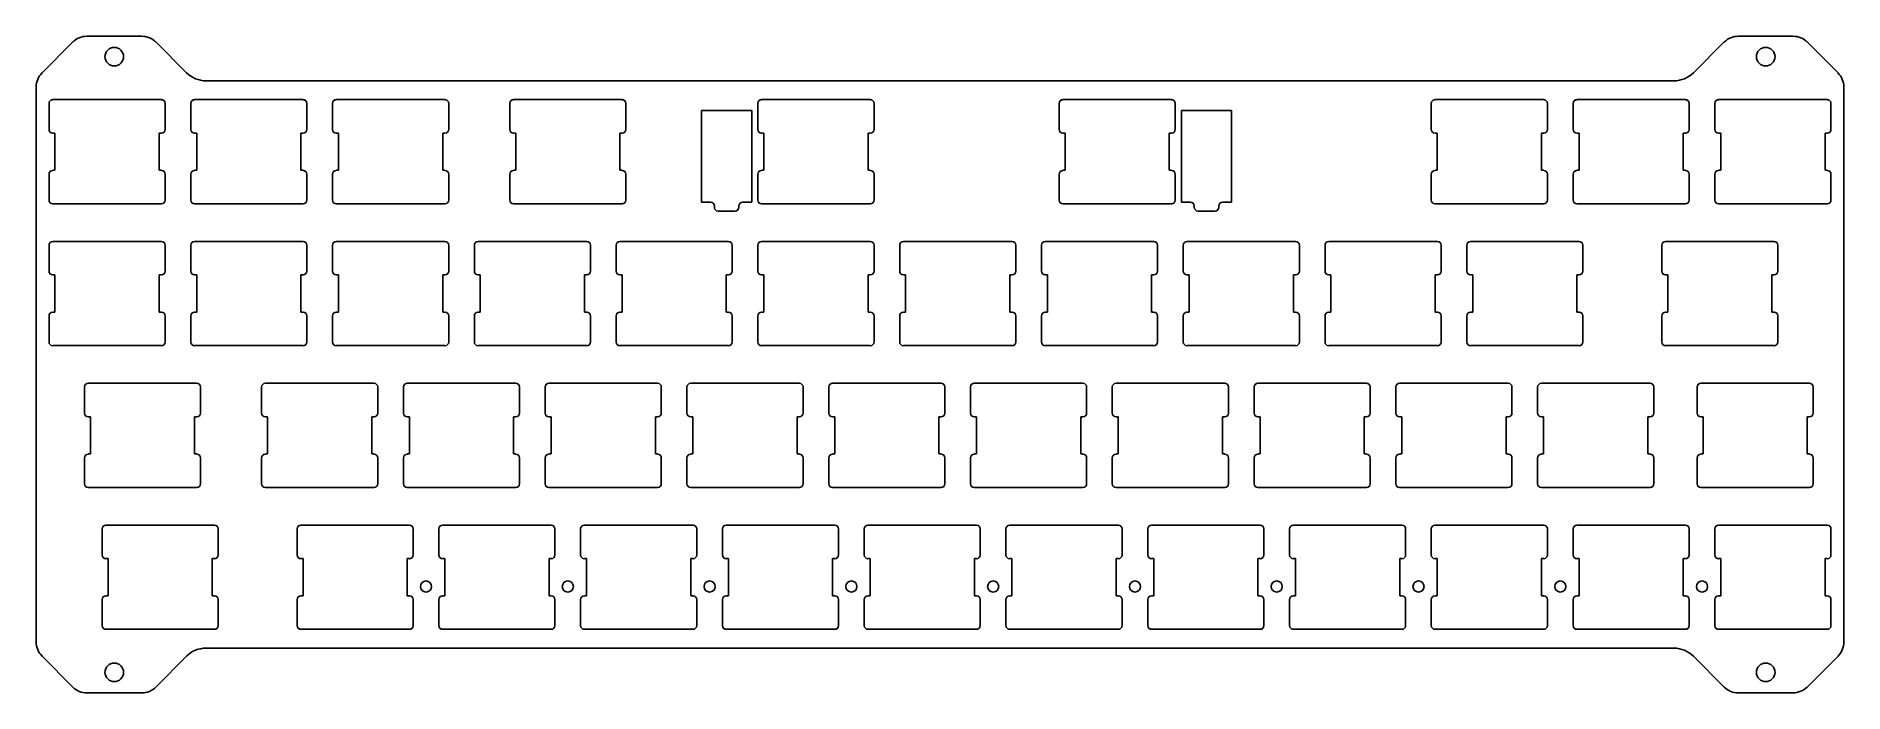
# Model space of a CAD drawing. Extents: x -243 to 0, y -6 to 83.
import ezdxf

# ---------------------------------------------------------------- set-up
doc = ezdxf.new("R2010")
doc.units = 0
doc.layers.get('0').update_dxf_attribs({"linetype": 'continuous'})

msp = doc.modelspace()

# ---------------------------------------------------------------- linework, layer by layer
at = {"color": 0}
for p, q in [((-236.57, 82.7), (-229.2, 82.7)), ((-14.68, 82.7), (-7.32, 82.7)), ((-242.6, 77.78), (-238.46, 81.92)), ((-227.31, 81.92), (-223.17, 77.78)), ((-20.72, 77.78), (-16.58, 81.92)), ((-5.42, 81.92), (-1.28, 77.78)), ((-243.39, 1.32), (-243.39, 75.88)), ((-220.57, 76.7), (-23.32, 76.7)), ((-0.5, 75.88), (-0.5, 1.32)), ((-241.66, 73.67), (-241.66, 70.17)), ((-226.06, 70.17), (-226.06, 73.67)), ((-222.61, 73.67), (-222.61, 70.17)), ((-207.51, 74.18), (-222.11, 74.18)), ((-207.01, 70.17), (-207.01, 73.67)), ((-203.56, 73.67), (-203.56, 70.17)), ((-187.96, 70.17), (-187.96, 73.67)), ((-179.75, 73.67), (-179.75, 70.17)), ((-164.65, 74.18), (-179.25, 74.18)), ((-164.15, 70.17), (-164.15, 73.67)), ((-146.41, 73.67), (-146.41, 70.17)), ((-131.31, 74.18), (-145.91, 74.18)), ((-130.81, 70.17), (-130.81, 73.67)), ((-105.93, 73.67), (-105.93, 70.17)), ((-90.83, 74.18), (-105.43, 74.18)), ((-90.33, 70.17), (-90.33, 73.67)), ((-55.93, 73.67), (-55.93, 70.17)), ((-40.33, 70.17), (-40.33, 73.67)), ((-36.88, 73.67), (-36.88, 70.17)), ((-21.27, 70.17), (-21.27, 73.67)), ((-17.83, 73.67), (-17.83, 70.17)), ((-2.73, 74.18), (-17.33, 74.18)), ((-2.23, 70.17), (-2.23, 73.67)), ((-153.99, 72.71), (-153.99, 60.41)), ((-147.24, 72.71), (-153.99, 72.71)), ((-147.24, 60.41), (-147.24, 72.71)), ((-89.51, 72.71), (-89.51, 60.41)), ((-82.76, 72.71), (-89.51, 72.71)), ((-82.76, 60.41), (-82.76, 72.71)), ((-241.16, 69.68), (-240.86, 69.68)), ((-240.86, 69.68), (-240.86, 64.68)), ((-226.86, 64.68), (-226.86, 69.68)), ((-226.86, 69.68), (-226.56, 69.68)), ((-222.11, 69.68), (-221.81, 69.68)), ((-221.81, 69.68), (-221.81, 64.68)), ((-207.81, 69.68), (-207.51, 69.68)), ((-207.81, 64.68), (-207.81, 69.68)), ((-203.06, 69.68), (-202.76, 69.68)), ((-202.76, 69.68), (-202.76, 64.68)), ((-188.76, 64.68), (-188.76, 69.68)), ((-188.76, 69.68), (-188.46, 69.68)), ((-179.25, 69.68), (-178.95, 69.68)), ((-178.95, 69.68), (-178.95, 64.68)), ((-164.95, 69.68), (-164.65, 69.68)), ((-164.95, 64.68), (-164.95, 69.68)), ((-145.91, 69.68), (-145.61, 69.68)), ((-145.61, 69.68), (-145.61, 64.68)), ((-131.61, 64.68), (-131.61, 69.68)), ((-131.61, 69.68), (-131.31, 69.68)), ((-105.43, 69.68), (-105.13, 69.68)), ((-105.13, 69.68), (-105.13, 64.68)), ((-91.13, 69.68), (-90.83, 69.68)), ((-91.13, 64.68), (-91.13, 69.68)), ((-55.43, 69.68), (-55.13, 69.68)), ((-55.13, 69.68), (-55.13, 64.68)), ((-41.13, 69.68), (-40.83, 69.68)), ((-41.13, 64.68), (-41.13, 69.68)), ((-36.38, 69.68), (-36.08, 69.68)), ((-36.08, 69.68), (-36.08, 64.68)), ((-22.07, 64.68), (-22.07, 69.68)), ((-22.07, 69.68), (-21.78, 69.68)), ((-17.33, 69.68), (-17.03, 69.68)), ((-17.03, 69.68), (-17.03, 64.68)), ((-3.02, 69.68), (-2.73, 69.68)), ((-3.02, 64.68), (-3.02, 69.68)), ((-241.66, 64.17), (-241.66, 60.68)), ((-240.86, 64.68), (-241.16, 64.68)), ((-226.56, 64.68), (-226.86, 64.68)), ((-226.06, 60.68), (-226.06, 64.17)), ((-222.61, 64.17), (-222.61, 60.68)), ((-221.81, 64.68), (-222.11, 64.68)), ((-207.51, 64.68), (-207.81, 64.68)), ((-207.01, 60.68), (-207.01, 64.17)), ((-203.56, 64.17), (-203.56, 60.68)), ((-202.76, 64.68), (-203.06, 64.68)), ((-188.46, 64.68), (-188.76, 64.68)), ((-187.96, 60.68), (-187.96, 64.17)), ((-179.75, 64.17), (-179.75, 60.68)), ((-178.95, 64.68), (-179.25, 64.68)), ((-164.65, 64.68), (-164.95, 64.68)), ((-164.15, 60.68), (-164.15, 64.17)), ((-146.41, 64.17), (-146.41, 60.68)), ((-145.61, 64.68), (-145.91, 64.68)), ((-131.31, 64.68), (-131.61, 64.68)), ((-130.81, 60.68), (-130.81, 64.17)), ((-105.93, 64.17), (-105.93, 60.68)), ((-105.13, 64.68), (-105.43, 64.68)), ((-90.83, 64.68), (-91.13, 64.68)), ((-90.33, 60.68), (-90.33, 64.17)), ((-55.93, 64.17), (-55.93, 60.68)), ((-55.13, 64.68), (-55.43, 64.68)), ((-40.83, 64.68), (-41.13, 64.68)), ((-40.33, 60.68), (-40.33, 64.17)), ((-36.88, 64.17), (-36.88, 60.68)), ((-36.08, 64.68), (-36.38, 64.68)), ((-21.78, 64.68), (-22.07, 64.68)), ((-21.27, 60.68), (-21.27, 64.17)), ((-17.83, 64.17), (-17.83, 60.68)), ((-17.03, 64.68), (-17.33, 64.68)), ((-2.73, 64.68), (-3.02, 64.68)), ((-2.23, 60.68), (-2.23, 64.17)), ((-222.11, 60.18), (-207.51, 60.18)), ((-179.25, 60.18), (-164.65, 60.18)), ((-153.99, 60.41), (-152.76, 60.41)), ((-152.26, 59.9), (-152.26, 59.71)), ((-151.76, 59.21), (-149.46, 59.21)), ((-148.96, 59.71), (-148.96, 59.9)), ((-148.46, 60.41), (-147.24, 60.41)), ((-145.91, 60.18), (-131.31, 60.18)), ((-105.43, 60.18), (-90.83, 60.18)), ((-89.51, 60.41), (-88.28, 60.41)), ((-87.78, 59.9), (-87.78, 59.71)), ((-87.28, 59.21), (-84.98, 59.21)), ((-84.48, 59.71), (-84.48, 59.9)), ((-83.98, 60.41), (-82.76, 60.41)), ((-17.33, 60.18), (-2.73, 60.18)), ((-241.66, 54.62), (-241.66, 51.13)), ((-226.56, 55.13), (-241.16, 55.13)), ((-226.06, 51.13), (-226.06, 54.62)), ((-222.61, 54.62), (-222.61, 51.13)), ((-207.51, 55.13), (-222.11, 55.13)), ((-207.01, 51.13), (-207.01, 54.62)), ((-203.56, 54.62), (-203.56, 51.13)), ((-188.46, 55.13), (-203.06, 55.13)), ((-187.96, 51.13), (-187.96, 54.62)), ((-184.51, 54.62), (-184.51, 51.13)), ((-169.41, 55.13), (-184.01, 55.13)), ((-168.91, 51.13), (-168.91, 54.62)), ((-165.46, 54.62), (-165.46, 51.13)), ((-150.36, 55.13), (-164.96, 55.13)), ((-149.86, 51.13), (-149.86, 54.62)), ((-146.41, 54.62), (-146.41, 51.13)), ((-131.31, 55.13), (-145.91, 55.13)), ((-130.81, 51.13), (-130.81, 54.62)), ((-127.36, 54.62), (-127.36, 51.13)), ((-112.26, 55.13), (-126.86, 55.13)), ((-111.76, 51.13), (-111.76, 54.62)), ((-108.31, 54.62), (-108.31, 51.13)), ((-93.21, 55.13), (-107.81, 55.13)), ((-92.71, 51.13), (-92.71, 54.62)), ((-89.26, 54.62), (-89.26, 51.13)), ((-74.16, 55.13), (-88.76, 55.13)), ((-73.66, 51.13), (-73.66, 54.62)), ((-70.21, 54.62), (-70.21, 51.13)), ((-55.11, 55.13), (-69.71, 55.13)), ((-54.61, 51.13), (-54.61, 54.62)), ((-51.16, 54.62), (-51.16, 51.13)), ((-36.06, 55.13), (-50.66, 55.13)), ((-35.56, 51.13), (-35.56, 54.62)), ((-24.97, 54.62), (-24.97, 51.13)), ((-9.87, 55.13), (-24.47, 55.13)), ((-9.37, 51.13), (-9.37, 54.62)), ((-241.16, 50.63), (-240.86, 50.63)), ((-240.86, 50.63), (-240.86, 45.63)), ((-226.86, 45.63), (-226.86, 50.63)), ((-226.86, 50.63), (-226.56, 50.63)), ((-222.11, 50.63), (-221.81, 50.63)), ((-221.81, 50.63), (-221.81, 45.63)), ((-207.81, 50.63), (-207.51, 50.63)), ((-207.81, 45.63), (-207.81, 50.63)), ((-203.06, 50.63), (-202.76, 50.63)), ((-202.76, 50.63), (-202.76, 45.63)), ((-188.76, 45.63), (-188.76, 50.63)), ((-188.76, 50.63), (-188.46, 50.63)), ((-184.01, 50.63), (-183.71, 50.63)), ((-183.71, 50.63), (-183.71, 45.63)), ((-169.71, 50.63), (-169.41, 50.63)), ((-169.71, 45.63), (-169.71, 50.63)), ((-164.96, 50.63), (-164.66, 50.63)), ((-164.66, 50.63), (-164.66, 45.63)), ((-150.66, 45.63), (-150.66, 50.63)), ((-150.66, 50.63), (-150.36, 50.63)), ((-145.91, 50.63), (-145.61, 50.63)), ((-145.61, 50.63), (-145.61, 45.63)), ((-131.61, 50.63), (-131.31, 50.63)), ((-131.61, 45.63), (-131.61, 50.63)), ((-126.86, 50.63), (-126.56, 50.63)), ((-126.56, 50.63), (-126.56, 45.63)), ((-112.56, 45.63), (-112.56, 50.63)), ((-112.56, 50.63), (-112.26, 50.63)), ((-107.81, 50.63), (-107.51, 50.63)), ((-107.51, 50.63), (-107.51, 45.63)), ((-93.51, 45.63), (-93.51, 50.63)), ((-93.51, 50.63), (-93.21, 50.63)), ((-88.76, 50.63), (-88.46, 50.63)), ((-88.46, 50.63), (-88.46, 45.63)), ((-74.46, 50.63), (-74.16, 50.63)), ((-74.46, 45.63), (-74.46, 50.63)), ((-69.71, 50.63), (-69.41, 50.63)), ((-69.41, 50.63), (-69.41, 45.63)), ((-55.41, 45.63), (-55.41, 50.63)), ((-55.41, 50.63), (-55.11, 50.63)), ((-50.66, 50.63), (-50.36, 50.63)), ((-50.36, 50.63), (-50.36, 45.63)), ((-36.36, 50.63), (-36.06, 50.63)), ((-36.36, 45.63), (-36.36, 50.63)), ((-24.47, 50.63), (-24.17, 50.63)), ((-24.17, 50.63), (-24.17, 45.63)), ((-10.17, 45.63), (-10.17, 50.63)), ((-10.17, 50.63), (-9.87, 50.63)), ((-241.66, 45.12), (-241.66, 41.62)), ((-240.86, 45.63), (-241.16, 45.63)), ((-226.56, 45.63), (-226.86, 45.63)), ((-226.06, 41.62), (-226.06, 45.12)), ((-222.61, 45.12), (-222.61, 41.62)), ((-221.81, 45.63), (-222.11, 45.63)), ((-207.51, 45.63), (-207.81, 45.63)), ((-207.01, 41.62), (-207.01, 45.12)), ((-203.56, 45.12), (-203.56, 41.62)), ((-202.76, 45.63), (-203.06, 45.63)), ((-188.46, 45.63), (-188.76, 45.63)), ((-187.96, 41.62), (-187.96, 45.12)), ((-184.51, 45.12), (-184.51, 41.62)), ((-183.71, 45.63), (-184.01, 45.63)), ((-169.41, 45.63), (-169.71, 45.63)), ((-168.91, 41.62), (-168.91, 45.12)), ((-165.46, 45.12), (-165.46, 41.62)), ((-164.66, 45.63), (-164.96, 45.63)), ((-150.36, 45.63), (-150.66, 45.63)), ((-149.86, 41.62), (-149.86, 45.12)), ((-146.41, 45.12), (-146.41, 41.62)), ((-145.61, 45.63), (-145.91, 45.63)), ((-131.31, 45.63), (-131.61, 45.63)), ((-130.81, 41.62), (-130.81, 45.12)), ((-127.36, 45.12), (-127.36, 41.62)), ((-126.56, 45.63), (-126.86, 45.63)), ((-112.26, 45.63), (-112.56, 45.63)), ((-111.76, 41.62), (-111.76, 45.12)), ((-108.31, 45.12), (-108.31, 41.62)), ((-107.51, 45.63), (-107.81, 45.63)), ((-93.21, 45.63), (-93.51, 45.63)), ((-92.71, 41.62), (-92.71, 45.12)), ((-89.26, 45.12), (-89.26, 41.62)), ((-88.46, 45.63), (-88.76, 45.63)), ((-74.16, 45.63), (-74.46, 45.63)), ((-73.66, 41.62), (-73.66, 45.12)), ((-70.21, 45.12), (-70.21, 41.62)), ((-69.41, 45.63), (-69.71, 45.63)), ((-55.11, 45.63), (-55.41, 45.63)), ((-54.61, 41.62), (-54.61, 45.12)), ((-51.16, 45.12), (-51.16, 41.62)), ((-50.36, 45.63), (-50.66, 45.63)), ((-36.06, 45.63), (-36.36, 45.63)), ((-35.56, 41.62), (-35.56, 45.12)), ((-24.97, 45.12), (-24.97, 41.62)), ((-24.17, 45.63), (-24.47, 45.63)), ((-9.87, 45.63), (-10.17, 45.63)), ((-9.37, 41.62), (-9.37, 45.12)), ((-241.16, 41.13), (-226.56, 41.13)), ((-222.11, 41.13), (-207.51, 41.13)), ((-203.06, 41.13), (-188.46, 41.13)), ((-184.01, 41.13), (-169.41, 41.13)), ((-164.96, 41.13), (-150.36, 41.13)), ((-145.91, 41.13), (-131.31, 41.13)), ((-126.86, 41.13), (-112.26, 41.13)), ((-107.81, 41.13), (-93.21, 41.13)), ((-88.76, 41.13), (-74.16, 41.13)), ((-69.71, 41.13), (-55.11, 41.13)), ((-50.66, 41.13), (-36.06, 41.13)), ((-24.47, 41.13), (-9.87, 41.13)), ((-236.9, 35.58), (-236.9, 32.08)), ((-221.8, 36.08), (-236.4, 36.08)), ((-221.3, 32.08), (-221.3, 35.58)), ((-213.09, 35.58), (-213.09, 32.08)), ((-197.99, 36.08), (-212.59, 36.08)), ((-197.49, 32.08), (-197.49, 35.58)), ((-194.04, 35.58), (-194.04, 32.08)), ((-178.94, 36.08), (-193.54, 36.08)), ((-178.44, 32.08), (-178.44, 35.58)), ((-174.99, 35.58), (-174.99, 32.08)), ((-159.89, 36.08), (-174.49, 36.08)), ((-159.39, 32.08), (-159.39, 35.58)), ((-155.94, 35.58), (-155.94, 32.08)), ((-140.84, 36.08), (-155.44, 36.08)), ((-140.34, 32.08), (-140.34, 35.58)), ((-136.89, 35.58), (-136.89, 32.08)), ((-121.79, 36.08), (-136.39, 36.08)), ((-121.29, 32.08), (-121.29, 35.58)), ((-117.84, 35.58), (-117.84, 32.08)), ((-102.74, 36.08), (-117.34, 36.08)), ((-102.24, 32.08), (-102.24, 35.58)), ((-98.79, 35.58), (-98.79, 32.08)), ((-83.69, 36.08), (-98.29, 36.08)), ((-83.19, 32.08), (-83.19, 35.58)), ((-79.74, 35.58), (-79.74, 32.08)), ((-64.64, 36.08), (-79.24, 36.08)), ((-64.14, 32.08), (-64.14, 35.58)), ((-60.69, 35.58), (-60.69, 32.08)), ((-45.59, 36.08), (-60.19, 36.08)), ((-45.09, 32.08), (-45.09, 35.58)), ((-41.64, 35.58), (-41.64, 32.08)), ((-26.54, 36.08), (-41.14, 36.08)), ((-26.04, 32.08), (-26.04, 35.58)), ((-20.21, 35.58), (-20.21, 32.08)), ((-5.11, 36.08), (-19.71, 36.08)), ((-4.61, 32.08), (-4.61, 35.58)), ((-236.4, 31.58), (-236.1, 31.58)), ((-236.1, 31.58), (-236.1, 26.58)), ((-222.1, 26.58), (-222.1, 31.58)), ((-222.1, 31.58), (-221.8, 31.58)), ((-212.59, 31.58), (-212.29, 31.58)), ((-212.29, 31.58), (-212.29, 26.58)), ((-198.29, 26.58), (-198.29, 31.58)), ((-198.29, 31.58), (-197.99, 31.58)), ((-193.54, 31.58), (-193.24, 31.58)), ((-193.24, 31.58), (-193.24, 26.58)), ((-179.24, 26.58), (-179.24, 31.58)), ((-179.24, 31.58), (-178.94, 31.58)), ((-174.49, 31.58), (-174.19, 31.58)), ((-174.19, 31.58), (-174.19, 26.58)), ((-160.19, 26.58), (-160.19, 31.58)), ((-160.19, 31.58), (-159.89, 31.58)), ((-155.44, 31.58), (-155.14, 31.58)), ((-155.14, 31.58), (-155.14, 26.58)), ((-141.14, 26.58), (-141.14, 31.58)), ((-141.14, 31.58), (-140.84, 31.58)), ((-136.39, 31.58), (-136.09, 31.58)), ((-136.09, 31.58), (-136.09, 26.58)), ((-122.09, 31.58), (-121.79, 31.58)), ((-122.09, 26.58), (-122.09, 31.58)), ((-117.34, 31.58), (-117.04, 31.58)), ((-117.04, 31.58), (-117.04, 26.58)), ((-103.04, 26.58), (-103.04, 31.58)), ((-103.04, 31.58), (-102.74, 31.58)), ((-98.29, 31.58), (-97.99, 31.58)), ((-97.99, 31.58), (-97.99, 26.58)), ((-83.99, 31.58), (-83.69, 31.58)), ((-83.99, 26.58), (-83.99, 31.58)), ((-79.24, 31.58), (-78.94, 31.58)), ((-78.94, 31.58), (-78.94, 26.58)), ((-64.94, 31.58), (-64.64, 31.58)), ((-64.94, 26.58), (-64.94, 31.58)), ((-60.19, 31.58), (-59.89, 31.58)), ((-59.89, 31.58), (-59.89, 26.58)), ((-45.89, 31.58), (-45.59, 31.58)), ((-45.89, 26.58), (-45.89, 31.58)), ((-41.14, 31.58), (-40.84, 31.58)), ((-40.84, 31.58), (-40.84, 26.58)), ((-26.84, 26.58), (-26.84, 31.58)), ((-26.84, 31.58), (-26.54, 31.58)), ((-19.71, 31.58), (-19.41, 31.58)), ((-19.41, 31.58), (-19.41, 26.58)), ((-5.41, 31.58), (-5.11, 31.58)), ((-5.41, 26.58), (-5.41, 31.58)), ((-236.9, 26.07), (-236.9, 22.57)), ((-236.1, 26.58), (-236.4, 26.58)), ((-221.8, 26.58), (-222.1, 26.58)), ((-221.3, 22.57), (-221.3, 26.07)), ((-213.09, 26.07), (-213.09, 22.57)), ((-212.29, 26.58), (-212.59, 26.58)), ((-197.99, 26.58), (-198.29, 26.58)), ((-197.49, 22.57), (-197.49, 26.07)), ((-194.04, 26.07), (-194.04, 22.57)), ((-193.24, 26.58), (-193.54, 26.58)), ((-178.94, 26.58), (-179.24, 26.58)), ((-178.44, 22.57), (-178.44, 26.07)), ((-174.99, 26.07), (-174.99, 22.57)), ((-174.19, 26.58), (-174.49, 26.58)), ((-159.89, 26.58), (-160.19, 26.58)), ((-159.39, 22.57), (-159.39, 26.07)), ((-155.94, 26.07), (-155.94, 22.57)), ((-155.14, 26.58), (-155.44, 26.58)), ((-140.84, 26.58), (-141.14, 26.58)), ((-140.34, 22.57), (-140.34, 26.07)), ((-136.89, 26.07), (-136.89, 22.57)), ((-136.09, 26.58), (-136.39, 26.58)), ((-121.79, 26.58), (-122.09, 26.58)), ((-121.29, 22.57), (-121.29, 26.07)), ((-117.84, 26.07), (-117.84, 22.57)), ((-117.04, 26.58), (-117.34, 26.58)), ((-102.74, 26.58), (-103.04, 26.58)), ((-102.24, 22.57), (-102.24, 26.07)), ((-98.79, 26.07), (-98.79, 22.57)), ((-97.99, 26.58), (-98.29, 26.58)), ((-83.69, 26.58), (-83.99, 26.58)), ((-83.19, 22.57), (-83.19, 26.07)), ((-79.74, 26.07), (-79.74, 22.57)), ((-78.94, 26.58), (-79.24, 26.58)), ((-64.64, 26.58), (-64.94, 26.58)), ((-64.14, 22.57), (-64.14, 26.07)), ((-60.69, 26.07), (-60.69, 22.57)), ((-59.89, 26.58), (-60.19, 26.58)), ((-45.59, 26.58), (-45.89, 26.58)), ((-45.09, 22.57), (-45.09, 26.07)), ((-41.64, 26.07), (-41.64, 22.57)), ((-40.84, 26.58), (-41.14, 26.58)), ((-26.54, 26.58), (-26.84, 26.58)), ((-26.04, 22.57), (-26.04, 26.07)), ((-20.21, 26.07), (-20.21, 22.57)), ((-19.41, 26.58), (-19.71, 26.58)), ((-5.11, 26.58), (-5.41, 26.58)), ((-4.61, 22.57), (-4.61, 26.07)), ((-236.4, 22.08), (-221.8, 22.08)), ((-212.59, 22.08), (-197.99, 22.08)), ((-193.54, 22.08), (-178.94, 22.08)), ((-174.49, 22.08), (-159.89, 22.08)), ((-155.44, 22.08), (-140.84, 22.08)), ((-136.39, 22.08), (-121.79, 22.08)), ((-117.34, 22.08), (-102.74, 22.08)), ((-98.29, 22.08), (-83.69, 22.08)), ((-79.24, 22.08), (-64.64, 22.08)), ((-60.19, 22.08), (-45.59, 22.08)), ((-41.14, 22.08), (-26.54, 22.08)), ((-19.71, 22.08), (-5.11, 22.08)), ((-219.42, 17.03), (-234.02, 17.03)), ((-193.23, 17.03), (-207.83, 17.03)), ((-174.18, 17.03), (-188.78, 17.03)), ((-155.13, 17.03), (-169.73, 17.03)), ((-136.08, 17.03), (-150.68, 17.03)), ((-117.03, 17.03), (-131.62, 17.03)), ((-97.98, 17.03), (-112.58, 17.03)), ((-78.93, 17.03), (-93.53, 17.03)), ((-59.88, 17.03), (-74.47, 17.03)), ((-40.83, 17.03), (-55.43, 17.03)), ((-21.78, 17.03), (-36.38, 17.03)), ((-2.73, 17.03), (-17.33, 17.03)), ((-234.52, 16.53), (-234.52, 13.02)), ((-218.92, 13.02), (-218.92, 16.53)), ((-208.32, 16.53), (-208.32, 13.02)), ((-192.73, 13.02), (-192.73, 16.53)), ((-189.27, 16.53), (-189.27, 13.02)), ((-173.68, 13.02), (-173.68, 16.53)), ((-170.23, 16.53), (-170.23, 13.02)), ((-154.63, 13.02), (-154.63, 16.53)), ((-151.18, 16.53), (-151.18, 13.02)), ((-135.58, 13.02), (-135.58, 16.53)), ((-132.12, 16.53), (-132.12, 13.02)), ((-116.53, 13.02), (-116.53, 16.53)), ((-113.08, 16.53), (-113.08, 13.02)), ((-97.48, 13.02), (-97.48, 16.53)), ((-94.03, 16.53), (-94.03, 13.02)), ((-78.43, 13.02), (-78.43, 16.53)), ((-74.98, 16.53), (-74.98, 13.02)), ((-59.38, 13.02), (-59.38, 16.53)), ((-55.93, 16.53), (-55.93, 13.02)), ((-40.33, 13.02), (-40.33, 16.53)), ((-36.88, 16.53), (-36.88, 13.02)), ((-21.27, 13.02), (-21.27, 16.53)), ((-17.82, 16.53), (-17.82, 13.02)), ((-2.23, 13.02), (-2.23, 16.53)), ((-234.02, 12.53), (-233.72, 12.53)), ((-233.72, 12.53), (-233.72, 7.53)), ((-219.72, 7.53), (-219.72, 12.53)), ((-219.72, 12.53), (-219.42, 12.53)), ((-207.83, 12.53), (-207.53, 12.53)), ((-207.53, 12.53), (-207.53, 7.53)), ((-193.52, 7.53), (-193.52, 12.53)), ((-193.52, 12.53), (-193.23, 12.53)), ((-188.78, 12.53), (-188.47, 12.53)), ((-188.47, 12.53), (-188.47, 7.53)), ((-174.47, 12.53), (-174.18, 12.53)), ((-174.47, 7.53), (-174.47, 12.53)), ((-169.73, 12.53), (-169.43, 12.53)), ((-169.43, 12.53), (-169.43, 7.53)), ((-155.43, 7.53), (-155.43, 12.53)), ((-155.43, 12.53), (-155.13, 12.53)), ((-150.68, 12.53), (-150.38, 12.53)), ((-150.38, 12.53), (-150.38, 7.53)), ((-136.38, 12.53), (-136.08, 12.53)), ((-136.38, 7.53), (-136.38, 12.53)), ((-131.62, 12.53), (-131.32, 12.53)), ((-131.32, 12.53), (-131.32, 7.53)), ((-117.33, 12.53), (-117.03, 12.53)), ((-117.33, 7.53), (-117.33, 12.53)), ((-112.58, 12.53), (-112.28, 12.53)), ((-112.28, 12.53), (-112.28, 7.53)), ((-98.28, 12.53), (-97.98, 12.53)), ((-98.28, 7.53), (-98.28, 12.53)), ((-93.53, 12.53), (-93.23, 12.53)), ((-93.23, 12.53), (-93.23, 7.53)), ((-79.23, 7.53), (-79.23, 12.53)), ((-79.23, 12.53), (-78.93, 12.53)), ((-74.47, 12.53), (-74.17, 12.53)), ((-74.17, 12.53), (-74.17, 7.53)), ((-60.17, 12.53), (-59.88, 12.53)), ((-60.17, 7.53), (-60.17, 12.53)), ((-55.43, 12.53), (-55.13, 12.53)), ((-55.13, 12.53), (-55.13, 7.53)), ((-41.13, 12.53), (-40.83, 12.53)), ((-41.13, 7.53), (-41.13, 12.53)), ((-36.38, 12.53), (-36.08, 12.53)), ((-36.08, 12.53), (-36.08, 7.53)), ((-22.07, 7.53), (-22.07, 12.53)), ((-22.07, 12.53), (-21.78, 12.53)), ((-17.33, 12.53), (-17.02, 12.53)), ((-17.02, 12.53), (-17.02, 7.53)), ((-3.02, 7.53), (-3.02, 12.53)), ((-3.02, 12.53), (-2.73, 12.53)), ((-233.72, 7.53), (-234.02, 7.53)), ((-219.42, 7.53), (-219.72, 7.53)), ((-207.53, 7.53), (-207.83, 7.53)), ((-193.23, 7.53), (-193.52, 7.53)), ((-188.47, 7.53), (-188.78, 7.53)), ((-174.18, 7.53), (-174.47, 7.53)), ((-169.43, 7.53), (-169.73, 7.53)), ((-155.13, 7.53), (-155.43, 7.53)), ((-150.38, 7.53), (-150.68, 7.53)), ((-136.08, 7.53), (-136.38, 7.53)), ((-131.32, 7.53), (-131.62, 7.53)), ((-117.03, 7.53), (-117.33, 7.53)), ((-112.28, 7.53), (-112.58, 7.53)), ((-97.98, 7.53), (-98.28, 7.53)), ((-93.23, 7.53), (-93.53, 7.53)), ((-78.93, 7.53), (-79.23, 7.53)), ((-74.17, 7.53), (-74.47, 7.53)), ((-59.88, 7.53), (-60.17, 7.53)), ((-55.13, 7.53), (-55.43, 7.53)), ((-40.83, 7.53), (-41.13, 7.53)), ((-36.08, 7.53), (-36.38, 7.53)), ((-21.78, 7.53), (-22.07, 7.53)), ((-17.02, 7.53), (-17.33, 7.53)), ((-2.73, 7.53), (-3.02, 7.53)), ((-234.52, 7.03), (-234.52, 3.53)), ((-218.92, 3.53), (-218.92, 7.03)), ((-208.32, 7.03), (-208.32, 3.53)), ((-192.73, 3.53), (-192.73, 7.03)), ((-189.27, 7.03), (-189.27, 3.53)), ((-173.68, 3.53), (-173.68, 7.03)), ((-170.23, 7.03), (-170.23, 3.53)), ((-154.63, 3.53), (-154.63, 7.03)), ((-151.18, 7.03), (-151.18, 3.53)), ((-135.58, 3.53), (-135.58, 7.03)), ((-132.12, 7.03), (-132.12, 3.53)), ((-116.53, 3.53), (-116.53, 7.03)), ((-113.08, 7.03), (-113.08, 3.53)), ((-97.48, 3.53), (-97.48, 7.03)), ((-94.03, 7.03), (-94.03, 3.53)), ((-78.43, 3.53), (-78.43, 7.03)), ((-74.98, 7.03), (-74.98, 3.53)), ((-59.38, 3.53), (-59.38, 7.03)), ((-55.93, 7.03), (-55.93, 3.53)), ((-40.33, 3.53), (-40.33, 7.03)), ((-36.88, 7.03), (-36.88, 3.53)), ((-21.27, 3.53), (-21.27, 7.03)), ((-17.82, 7.03), (-17.82, 3.53)), ((-2.23, 3.53), (-2.23, 7.03)), ((-234.02, 3.03), (-219.42, 3.03)), ((-207.83, 3.03), (-193.23, 3.03)), ((-188.78, 3.03), (-174.18, 3.03)), ((-169.73, 3.03), (-155.13, 3.03)), ((-150.68, 3.03), (-136.08, 3.03)), ((-131.62, 3.03), (-117.03, 3.03)), ((-112.58, 3.03), (-97.98, 3.03)), ((-93.53, 3.03), (-78.93, 3.03)), ((-74.47, 3.03), (-59.88, 3.03)), ((-55.43, 3.03), (-40.83, 3.03)), ((-36.38, 3.03), (-21.78, 3.03)), ((-17.33, 3.03), (-2.73, 3.03)), ((-23.32, 0.5), (-220.57, 0.5)), ((-238.46, -4.72), (-242.6, -0.58)), ((-223.14, -0.54), (-227.31, -4.72)), ((-16.58, -4.72), (-20.72, -0.58)), ((-1.28, -0.58), (-5.42, -4.72)), ((-229.2, -5.5), (-236.57, -5.5)), ((-7.32, -5.5), (-14.68, -5.5))]:
    msp.add_line(p, q, dxfattribs=at)
for centre, radius in [((-232.89, 79.95), 1.25), ((-11, 79.95), 1.25), ((-191, 8.78), 0.75), ((-171.95, 8.78), 0.75), ((-152.9, 8.78), 0.75), ((-133.85, 8.78), 0.75), ((-114.8, 8.78), 0.75), ((-95.75, 8.78), 0.75), ((-76.7, 8.78), 0.75), ((-57.65, 8.78), 0.75), ((-38.6, 8.78), 0.75), ((-19.55, 8.78), 0.75), ((-232.89, -2.75), 1.25), ((-11, -2.75), 1.25)]:
    msp.add_circle(centre, radius, dxfattribs=at)
for centre, radius, start, end in [((-236.57, 80.02), 2.67, 90, 135), ((-229.2, 80.02), 2.67, 45, 90), ((-14.68, 80.02), 2.67, 90, 135), ((-7.32, 80.02), 2.67, 45, 90), ((-240.71, 75.88), 2.67, 135, -180), ((-220.57, 80.38), 3.68, -135, -90), ((-23.32, 80.38), 3.68, -90, -45), ((-3.18, 75.88), 2.67, 0, 45), ((-241.16, 73.67), 0.5, 90, 180), ((-226.56, 73.67), 0.5, 0, 90), ((-226.56, 73.67), 0.5, 0, 90), ((-222.11, 73.67), 0.5, 90, 180), ((-222.11, 73.67), 0.5, 90, 180), ((-222.11, 73.67), 0.5, 90, 180), ((-207.51, 73.67), 0.5, 0, 90), ((-203.06, 73.67), 0.5, 90, 180), ((-188.46, 73.67), 0.5, 0, 90), ((-179.25, 73.67), 0.5, 90, 180), ((-164.65, 73.67), 0.5, 0, 90), ((-145.91, 73.67), 0.5, 90, -180), ((-131.31, 73.67), 0.5, 0, 90), ((-105.43, 73.67), 0.5, 90, -180), ((-90.83, 73.67), 0.5, 0, 90), ((-55.43, 73.67), 0.5, 90, -180), ((-55.43, 73.67), 0.5, 90, -180), ((-40.83, 73.67), 0.5, 0, 90), ((-40.83, 73.67), 0.5, 0, 90), ((-40.83, 73.67), 0.5, 0, 90), ((-36.38, 73.67), 0.5, 90, -180), ((-36.38, 73.67), 0.5, 90, -180), ((-21.78, 73.67), 0.5, 0, 90), ((-17.33, 73.67), 0.5, 90, -180), ((-17.33, 73.67), 0.5, 90, -180), ((-17.33, 73.67), 0.5, 90, -180), ((-2.73, 73.67), 0.5, 0, 90), ((-241.16, 70.17), 0.5, 180, -90), ((-226.56, 70.17), 0.5, -90, 0), ((-222.11, 70.17), 0.5, 180, -90), ((-207.51, 70.17), 0.5, -90, 0), ((-203.06, 70.17), 0.5, 180, -90), ((-188.46, 70.17), 0.5, -90, 0), ((-179.25, 70.17), 0.5, 180, -90), ((-164.65, 70.17), 0.5, -90, 0), ((-145.91, 70.17), 0.5, -180, -90), ((-131.31, 70.17), 0.5, -90, 0), ((-105.43, 70.17), 0.5, -180, -90), ((-90.83, 70.17), 0.5, -90, 0), ((-55.43, 70.17), 0.5, -180, -90), ((-40.83, 70.17), 0.5, -90, 0), ((-36.38, 70.17), 0.5, -180, -90), ((-21.78, 70.17), 0.5, -90, 0), ((-17.33, 70.17), 0.5, -180, -90), ((-2.73, 70.17), 0.5, -90, 0), ((-241.16, 64.17), 0.5, 90, -180), ((-226.56, 64.17), 0.5, 0, 90), ((-222.11, 64.17), 0.5, 90, -180), ((-207.51, 64.17), 0.5, 0, 90), ((-203.06, 64.17), 0.5, 90, -180), ((-188.46, 64.17), 0.5, 0, 90), ((-179.25, 64.17), 0.5, 90, -180), ((-164.65, 64.17), 0.5, 0, 90), ((-145.91, 64.17), 0.5, 90, 180), ((-131.31, 64.17), 0.5, 0, 90), ((-105.43, 64.17), 0.5, 90, -180), ((-90.83, 64.17), 0.5, 0, 90), ((-55.43, 64.17), 0.5, 90, -180), ((-40.83, 64.17), 0.5, 0, 90), ((-36.38, 64.17), 0.5, 90, -180), ((-21.78, 64.17), 0.5, 0, 90), ((-17.33, 64.17), 0.5, 90, -180), ((-2.73, 64.17), 0.5, 0, 90), ((-241.16, 60.68), 0.5, -180, -90), ((-226.56, 60.68), 0.5, -90, 0), ((-226.56, 60.68), 0.5, -90, 0), ((-226.56, 60.68), 0.5, -90, 0), ((-222.11, 60.68), 0.5, -180, -90), ((-222.11, 60.68), 0.5, -180, -90), ((-222.11, 60.68), 0.5, -180, -90), ((-207.51, 60.68), 0.5, -90, 0), ((-203.06, 60.68), 0.5, -180, -90), ((-188.46, 60.68), 0.5, -90, 0), ((-179.25, 60.68), 0.5, -180, -90), ((-164.65, 60.68), 0.5, -90, 0), ((-152.76, 59.9), 0.5, 0, 90), ((-151.76, 59.71), 0.5, -180, -90), ((-149.46, 59.71), 0.5, -90, 0), ((-148.46, 59.9), 0.5, 90, 180), ((-145.91, 60.68), 0.5, -180, -90), ((-131.31, 60.68), 0.5, -90, 0), ((-105.43, 60.68), 0.5, 180, -90), ((-90.83, 60.68), 0.5, -90, 0), ((-88.28, 59.9), 0.5, 0, 90), ((-87.28, 59.71), 0.5, -180, -90), ((-84.98, 59.71), 0.5, -90, 0), ((-83.98, 59.9), 0.5, 90, 180), ((-55.43, 60.68), 0.5, 180, -90), ((-55.43, 60.68), 0.5, 180, -90), ((-40.83, 60.68), 0.5, -90, 0), ((-40.83, 60.68), 0.5, -90, 0), ((-40.83, 60.68), 0.5, -90, 0), ((-36.38, 60.68), 0.5, 180, -90), ((-36.38, 60.68), 0.5, 180, -90), ((-36.38, 60.68), 0.5, 180, -90), ((-21.78, 60.68), 0.5, -90, 0), ((-17.33, 60.68), 0.5, 180, -90), ((-17.33, 60.68), 0.5, 180, -90), ((-17.33, 60.68), 0.5, 180, -90), ((-2.73, 60.68), 0.5, -90, 0), ((-241.16, 54.62), 0.5, 90, 180), ((-226.56, 54.62), 0.5, 0, 90), ((-222.11, 54.62), 0.5, 90, 180), ((-207.51, 54.62), 0.5, 0, 90), ((-203.06, 54.62), 0.5, 90, 180), ((-188.46, 54.62), 0.5, 0, 90), ((-184.01, 54.62), 0.5, 90, 180), ((-169.41, 54.62), 0.5, 0, 90), ((-164.96, 54.62), 0.5, 90, 180), ((-150.36, 54.62), 0.5, 0, 90), ((-145.91, 54.62), 0.5, 90, -180), ((-131.31, 54.62), 0.5, 0, 90), ((-126.86, 54.62), 0.5, 90, -180), ((-112.26, 54.62), 0.5, 0, 90), ((-107.81, 54.62), 0.5, 90, 180), ((-93.21, 54.62), 0.5, 0, 90), ((-88.76, 54.62), 0.5, 90, -180), ((-74.16, 54.62), 0.5, 0, 90), ((-69.71, 54.62), 0.5, 90, -180), ((-55.11, 54.62), 0.5, 0, 90), ((-50.66, 54.62), 0.5, 90, -180), ((-36.06, 54.62), 0.5, 0, 90), ((-24.47, 54.62), 0.5, 90, -180), ((-9.87, 54.62), 0.5, 0, 90), ((-241.16, 51.13), 0.5, 180, -90), ((-226.56, 51.13), 0.5, -90, 0), ((-222.11, 51.13), 0.5, 180, -90), ((-207.51, 51.13), 0.5, -90, 0), ((-203.06, 51.13), 0.5, 180, -90), ((-188.46, 51.13), 0.5, -90, 0), ((-184.01, 51.13), 0.5, 180, -90), ((-169.41, 51.13), 0.5, -90, 0), ((-164.96, 51.13), 0.5, 180, -90), ((-150.36, 51.13), 0.5, -90, 0), ((-145.91, 51.13), 0.5, -180, -90), ((-131.31, 51.13), 0.5, -90, 0), ((-126.86, 51.13), 0.5, -180, -90), ((-112.26, 51.13), 0.5, -90, 0), ((-107.81, 51.13), 0.5, -180, -90), ((-93.21, 51.13), 0.5, -90, 0), ((-88.76, 51.13), 0.5, -180, -90), ((-74.16, 51.13), 0.5, -90, 0), ((-69.71, 51.13), 0.5, -180, -90), ((-55.11, 51.13), 0.5, -90, 0), ((-50.66, 51.13), 0.5, -180, -90), ((-36.06, 51.13), 0.5, -90, 0), ((-24.47, 51.13), 0.5, -180, -90), ((-9.87, 51.13), 0.5, -90, 0), ((-241.16, 45.12), 0.5, 90, -180), ((-226.56, 45.12), 0.5, 0, 90), ((-222.11, 45.12), 0.5, 90, -180), ((-207.51, 45.12), 0.5, 0, 90), ((-203.06, 45.12), 0.5, 90, -180), ((-188.46, 45.12), 0.5, 0, 90), ((-184.01, 45.12), 0.5, 90, -180), ((-169.41, 45.12), 0.5, 0, 90), ((-164.96, 45.12), 0.5, 90, -180), ((-150.36, 45.12), 0.5, 0, 90), ((-145.91, 45.12), 0.5, 90, 180), ((-131.31, 45.12), 0.5, 0, 90), ((-126.86, 45.12), 0.5, 90, 180), ((-112.26, 45.12), 0.5, 0, 90), ((-107.81, 45.12), 0.5, 90, -180), ((-93.21, 45.12), 0.5, 0, 90), ((-88.76, 45.12), 0.5, 90, 180), ((-74.16, 45.12), 0.5, 0, 90), ((-69.71, 45.12), 0.5, 90, -180), ((-55.11, 45.12), 0.5, 0, 90), ((-50.66, 45.12), 0.5, 90, -180), ((-36.06, 45.12), 0.5, 0, 90), ((-24.47, 45.12), 0.5, 90, -180), ((-9.87, 45.12), 0.5, 0, 90), ((-241.16, 41.62), 0.5, -180, -90), ((-226.56, 41.62), 0.5, -90, 0), ((-222.11, 41.62), 0.5, -180, -90), ((-207.51, 41.62), 0.5, -90, 0), ((-203.06, 41.62), 0.5, -180, -90), ((-188.46, 41.62), 0.5, -90, 0), ((-184.01, 41.62), 0.5, -180, -90), ((-169.41, 41.62), 0.5, -90, 0), ((-164.96, 41.62), 0.5, 180, -90), ((-150.36, 41.62), 0.5, -90, 0), ((-145.91, 41.62), 0.5, -180, -90), ((-131.31, 41.62), 0.5, -90, 0), ((-126.86, 41.62), 0.5, 180, -90), ((-112.26, 41.62), 0.5, -90, 0), ((-107.81, 41.62), 0.5, 180, -90), ((-93.21, 41.62), 0.5, -90, 0), ((-88.76, 41.62), 0.5, 180, -90), ((-74.16, 41.62), 0.5, -90, 0), ((-69.71, 41.62), 0.5, 180, -90), ((-55.11, 41.62), 0.5, -90, 0), ((-50.66, 41.62), 0.5, 180, -90), ((-36.06, 41.62), 0.5, -90, 0), ((-24.47, 41.62), 0.5, -180, -90), ((-9.87, 41.62), 0.5, -90, 0), ((-236.4, 35.58), 0.5, 90, 180), ((-221.8, 35.58), 0.5, 0, 90), ((-212.59, 35.58), 0.5, 90, -180), ((-197.99, 35.58), 0.5, 0, 90), ((-193.54, 35.58), 0.5, 90, -180), ((-178.94, 35.58), 0.5, 0, 90), ((-174.49, 35.58), 0.5, 90, -180), ((-159.89, 35.58), 0.5, 0, 90), ((-155.44, 35.58), 0.5, 90, 180), ((-140.84, 35.58), 0.5, 0, 90), ((-136.39, 35.58), 0.5, 90, 180), ((-121.79, 35.58), 0.5, 0, 90), ((-117.34, 35.58), 0.5, 90, -180), ((-102.74, 35.58), 0.5, 0, 90), ((-98.29, 35.58), 0.5, 90, 180), ((-83.69, 35.58), 0.5, 0, 90), ((-79.24, 35.58), 0.5, 90, -180), ((-64.64, 35.58), 0.5, 0, 90), ((-60.19, 35.58), 0.5, 90, 180), ((-45.59, 35.58), 0.5, 0, 90), ((-41.14, 35.58), 0.5, 90, 180), ((-26.54, 35.58), 0.5, 0, 90), ((-19.71, 35.58), 0.5, 90, -180), ((-5.11, 35.58), 0.5, 0, 90), ((-236.4, 32.08), 0.5, -180, -90), ((-221.8, 32.08), 0.5, -90, 0), ((-212.59, 32.08), 0.5, 180, -90), ((-197.99, 32.08), 0.5, -90, 0), ((-193.54, 32.08), 0.5, 180, -90), ((-178.94, 32.08), 0.5, -90, 0), ((-174.49, 32.08), 0.5, 180, -90), ((-159.89, 32.08), 0.5, -90, 0), ((-155.44, 32.08), 0.5, -180, -90), ((-140.84, 32.08), 0.5, -90, 0), ((-136.39, 32.08), 0.5, -180, -90), ((-121.79, 32.08), 0.5, -90, 0), ((-117.34, 32.08), 0.5, -180, -90), ((-102.74, 32.08), 0.5, -90, 0), ((-98.29, 32.08), 0.5, -180, -90), ((-83.69, 32.08), 0.5, -90, 0), ((-79.24, 32.08), 0.5, -180, -90), ((-64.64, 32.08), 0.5, -90, 0), ((-60.19, 32.08), 0.5, -180, -90), ((-45.59, 32.08), 0.5, -90, 0), ((-41.14, 32.08), 0.5, -180, -90), ((-26.54, 32.08), 0.5, -90, 0), ((-19.71, 32.08), 0.5, -180, -90), ((-5.11, 32.08), 0.5, -90, 0), ((-236.4, 26.07), 0.5, 90, 180), ((-221.8, 26.07), 0.5, 0, 90), ((-212.59, 26.07), 0.5, 90, 180), ((-197.99, 26.07), 0.5, 0, 90), ((-193.54, 26.07), 0.5, 90, 180), ((-178.94, 26.07), 0.5, 0, 90), ((-174.49, 26.07), 0.5, 90, 180), ((-159.89, 26.07), 0.5, 0, 90), ((-155.44, 26.07), 0.5, 90, 180), ((-140.84, 26.07), 0.5, 0, 90), ((-136.39, 26.07), 0.5, 90, 180), ((-121.79, 26.07), 0.5, 0, 90), ((-117.34, 26.07), 0.5, 90, 180), ((-102.74, 26.07), 0.5, 0, 90), ((-98.29, 26.07), 0.5, 90, 180), ((-83.69, 26.07), 0.5, 0, 90), ((-79.24, 26.07), 0.5, 90, 180), ((-64.64, 26.07), 0.5, 0, 90), ((-60.19, 26.07), 0.5, 90, 180), ((-45.59, 26.07), 0.5, 0, 90), ((-41.14, 26.07), 0.5, 90, 180), ((-26.54, 26.07), 0.5, 0, 90), ((-19.71, 26.07), 0.5, 90, 180), ((-5.11, 26.07), 0.5, 0, 90), ((-236.4, 22.57), 0.5, -180, -90), ((-221.8, 22.57), 0.5, -90, 0), ((-212.59, 22.57), 0.5, 180, -90), ((-197.99, 22.57), 0.5, -90, 0), ((-193.54, 22.57), 0.5, 180, -90), ((-178.94, 22.57), 0.5, -90, 0), ((-174.49, 22.57), 0.5, 180, -90), ((-159.89, 22.57), 0.5, -90, 0), ((-155.44, 22.57), 0.5, 180, -90), ((-140.84, 22.57), 0.5, -90, 0), ((-136.39, 22.57), 0.5, 180, -90), ((-121.79, 22.57), 0.5, -90, 0), ((-117.34, 22.57), 0.5, -180, -90), ((-102.74, 22.57), 0.5, -90, 0), ((-98.29, 22.57), 0.5, 180, -90), ((-83.69, 22.57), 0.5, -90, 0), ((-79.24, 22.57), 0.5, 180, -90), ((-64.64, 22.57), 0.5, -90, 0), ((-60.19, 22.57), 0.5, -180, -90), ((-45.59, 22.57), 0.5, -90, 0), ((-41.14, 22.57), 0.5, -180, -90), ((-26.54, 22.57), 0.5, -90, 0), ((-19.71, 22.57), 0.5, 180, -90), ((-5.11, 22.57), 0.5, -90, 0), ((-234.02, 16.53), 0.5, 90, 180), ((-219.42, 16.53), 0.5, 0, 90), ((-207.83, 16.53), 0.5, 90, -180), ((-193.23, 16.53), 0.5, 0, 90), ((-188.78, 16.53), 0.5, 90, -180), ((-174.18, 16.53), 0.5, 0, 90), ((-169.73, 16.53), 0.5, 90, 180), ((-155.13, 16.53), 0.5, 0, 90), ((-150.68, 16.53), 0.5, 90, 180), ((-136.08, 16.53), 0.5, 0, 90), ((-131.62, 16.53), 0.5, 90, 180), ((-117.03, 16.53), 0.5, 0, 90), ((-112.58, 16.53), 0.5, 90, 180), ((-97.98, 16.53), 0.5, 0, 90), ((-93.53, 16.53), 0.5, 90, 180), ((-78.93, 16.53), 0.5, 0, 90), ((-74.47, 16.53), 0.5, 90, 180), ((-59.88, 16.53), 0.5, 0, 90), ((-55.43, 16.53), 0.5, 90, 180), ((-40.83, 16.53), 0.5, 0, 90), ((-36.38, 16.53), 0.5, 90, 180), ((-21.78, 16.53), 0.5, 0, 90), ((-17.33, 16.53), 0.5, 90, -180), ((-2.73, 16.53), 0.5, 0, 90), ((-234.02, 13.02), 0.5, -180, -90), ((-219.42, 13.02), 0.5, -90, 0), ((-207.83, 13.02), 0.5, 180, -90), ((-193.23, 13.02), 0.5, -90, 0), ((-188.78, 13.02), 0.5, 180, -90), ((-174.18, 13.02), 0.5, -90, 0), ((-169.73, 13.02), 0.5, -180, -90), ((-155.13, 13.02), 0.5, -90, 0), ((-150.68, 13.02), 0.5, -180, -90), ((-136.08, 13.02), 0.5, -90, 0), ((-131.62, 13.02), 0.5, -180, -90), ((-117.03, 13.02), 0.5, -90, 0), ((-112.58, 13.02), 0.5, -180, -90), ((-97.98, 13.02), 0.5, -90, 0), ((-93.53, 13.02), 0.5, -180, -90), ((-78.93, 13.02), 0.5, -90, 0), ((-74.47, 13.02), 0.5, 180, -90), ((-59.88, 13.02), 0.5, -90, 0), ((-55.43, 13.02), 0.5, 180, -90), ((-40.83, 13.02), 0.5, -90, 0), ((-36.38, 13.02), 0.5, -180, -90), ((-21.78, 13.02), 0.5, -90, 0), ((-17.33, 13.02), 0.5, -180, -90), ((-2.73, 13.02), 0.5, -90, 0), ((-234.02, 7.03), 0.5, 90, 180), ((-219.42, 7.03), 0.5, 0, 90), ((-207.83, 7.03), 0.5, 90, -180), ((-193.23, 7.03), 0.5, 0, 90), ((-188.78, 7.03), 0.5, 90, -180), ((-174.18, 7.03), 0.5, 0, 90), ((-169.73, 7.03), 0.5, 90, 180), ((-155.13, 7.03), 0.5, 0, 90), ((-150.68, 7.03), 0.5, 90, 180), ((-136.08, 7.03), 0.5, 0, 90), ((-131.62, 7.03), 0.5, 90, 180), ((-117.03, 7.03), 0.5, 0, 90), ((-112.58, 7.03), 0.5, 90, 180), ((-97.98, 7.03), 0.5, 0, 90), ((-93.53, 7.03), 0.5, 90, 180), ((-78.93, 7.03), 0.5, 0, 90), ((-74.47, 7.03), 0.5, 90, 180), ((-59.88, 7.03), 0.5, 0, 90), ((-55.43, 7.03), 0.5, 90, 180), ((-40.83, 7.03), 0.5, 0, 90), ((-36.38, 7.03), 0.5, 90, -180), ((-21.78, 7.03), 0.5, 0, 90), ((-17.33, 7.03), 0.5, 90, 180), ((-2.73, 7.03), 0.5, 0, 90), ((-234.02, 3.53), 0.5, -180, -90), ((-219.42, 3.53), 0.5, -90, 0), ((-207.83, 3.53), 0.5, 180, -90), ((-193.23, 3.53), 0.5, -90, 0), ((-188.78, 3.53), 0.5, 180, -90), ((-174.18, 3.53), 0.5, -90, 0), ((-169.73, 3.53), 0.5, -180, -90), ((-155.13, 3.53), 0.5, -90, 0), ((-150.68, 3.53), 0.5, 180, -90), ((-136.08, 3.53), 0.5, -90, 0), ((-131.62, 3.53), 0.5, 180, -90), ((-117.03, 3.53), 0.5, -90, 0), ((-112.58, 3.53), 0.5, -180, -90), ((-97.98, 3.53), 0.5, -90, 0), ((-93.53, 3.53), 0.5, 180, -90), ((-78.93, 3.53), 0.5, -90, 0), ((-74.47, 3.53), 0.5, 180, -90), ((-59.88, 3.53), 0.5, -90, 0), ((-55.43, 3.53), 0.5, -180, -90), ((-40.83, 3.53), 0.5, -90, 0), ((-36.38, 3.53), 0.5, -180, -90), ((-21.78, 3.53), 0.5, -90, 0), ((-17.33, 3.53), 0.5, -180, -90), ((-2.73, 3.53), 0.5, -90, 0), ((-240.71, 1.32), 2.67, 180, -135), ((-220.57, -3.18), 3.68, 90, 134.2962), ((-23.32, -3.18), 3.68, 45, 90), ((-3.18, 1.32), 2.68, -45, 0), ((-220.56, 0.17), 2.67, -164.4001, -164.3933), ((-236.57, -2.83), 2.68, -135, -90), ((-229.2, -2.83), 2.68, -90, -45), ((-14.68, -2.83), 2.68, -135, -90), ((-7.32, -2.83), 2.67, -90, -45)]:
    msp.add_arc(centre, radius, start, end, dxfattribs=at)
at = {"layer": 'Exploded Slice004', "color": 0}
msp.add_line((-21.78, 74.18), (-36.38, 74.18), dxfattribs=at)
at = {"layer": 'Exploded Slice009', "color": 0}
msp.add_line((-36.38, 60.18), (-21.78, 60.18), dxfattribs=at)
at = {"layer": 'Exploded Slice012', "color": 0}
msp.add_line((-55.43, 60.18), (-40.83, 60.18), dxfattribs=at)
at = {"layer": 'Exploded Slice013', "color": 0}
msp.add_line((-40.83, 74.18), (-55.43, 74.18), dxfattribs=at)
at = {"layer": 'Exploded Slice014', "color": 0}
msp.add_line((-2.73, 74.18), (-17.33, 74.18), dxfattribs=at)
at = {"layer": 'Exploded Slice015', "color": 0}
msp.add_line((-188.46, 74.18), (-203.06, 74.18), dxfattribs=at)
at = {"layer": 'Exploded Slice017', "color": 0}
for p, q in [((-241.16, 60.18), (-226.56, 60.18)), ((-203.06, 60.18), (-188.46, 60.18))]:
    msp.add_line(p, q, dxfattribs=at)
at = {"layer": 'Exploded Slice020', "color": 0}
msp.add_line((-226.56, 74.18), (-241.16, 74.18), dxfattribs=at)

doc.saveas('drawing.dxf')
